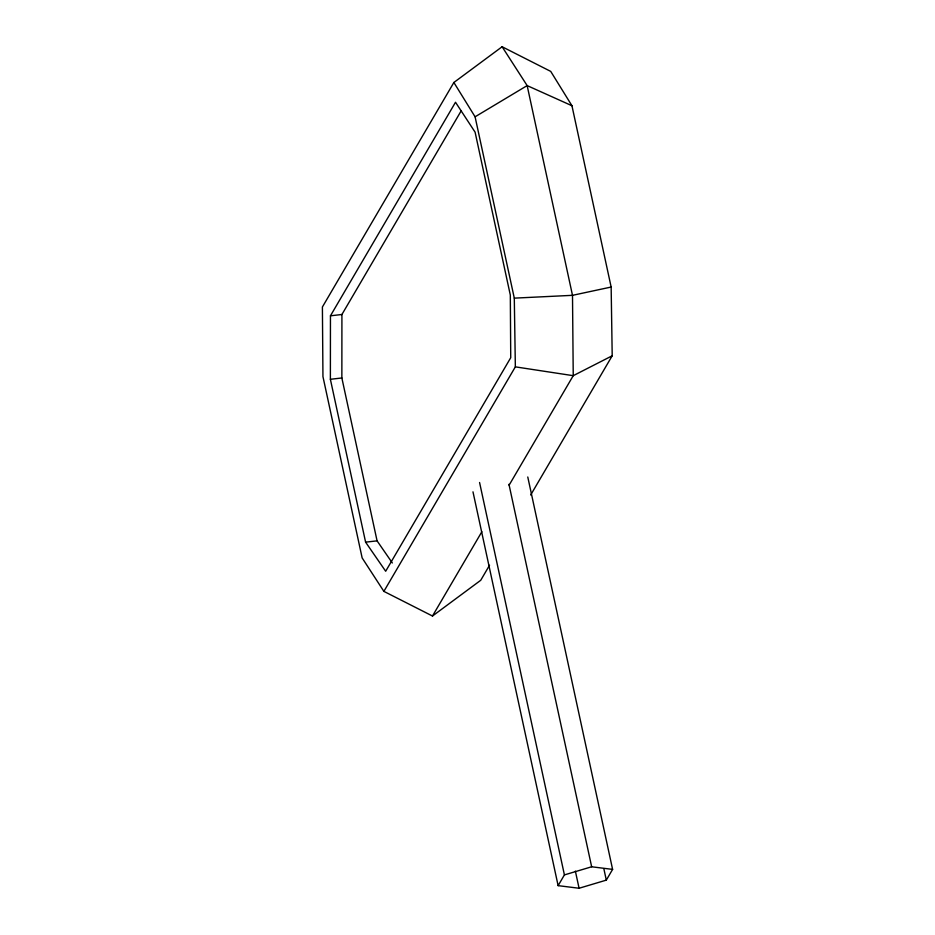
<?xml version="1.0" encoding="UTF-8"?>
<svg xmlns="http://www.w3.org/2000/svg" width="935" height="935" viewBox="0 0 935 935"><rect width="100%" height="100%" fill="white"/><g stroke="black" fill="none" stroke-linecap="round" stroke-linejoin="round"><path stroke-width="1.4" d="M330.382 379.294L330.452 315.808L455.509 102.254L475.097 132.174L510.311 295.051L510.732 357.708L385.676 571.25L365.597 542.16L330.382 379.294L341.859 377.974L341.918 314.499L461.095 110.996M530.683 495.001L612.203 355.779L611.151 287.045L571.939 105.725L550.727 71.399L502.118 46.75L453.872 82.49L322.4 306.996L322.949 376.606L362.149 557.926L383.876 591.376L432.484 616.025L480.73 580.284L489.543 565.243M383.876 591.376L515.349 366.859L514.297 298.136L475.085 116.805L453.872 82.49M432.484 616.025L481.864 531.723M509.119 485.16L573.237 375.683L572.5 295.331L527.153 85.599L502.118 46.75M527.772 476.99L612.6 869.386L606.312 880.127L579.081 888.25L558.125 885.644L564.413 874.903L479.573 482.507M475.085 116.805L527.153 85.599L571.939 105.725M612.203 355.779L573.237 375.683L515.349 366.859M564.413 874.903L591.656 866.78L612.6 869.386M611.151 287.045L572.5 295.331L514.297 298.136M330.452 315.808L341.918 314.499M365.597 542.16L377.074 540.851L392.338 562.963M603.846 868.72L606.312 880.127M508.956 484.295L591.656 866.78M575.376 871.139L579.081 888.25M472.981 491.833L558.125 885.644M341.859 377.974L377.074 540.851"/></g></svg>
